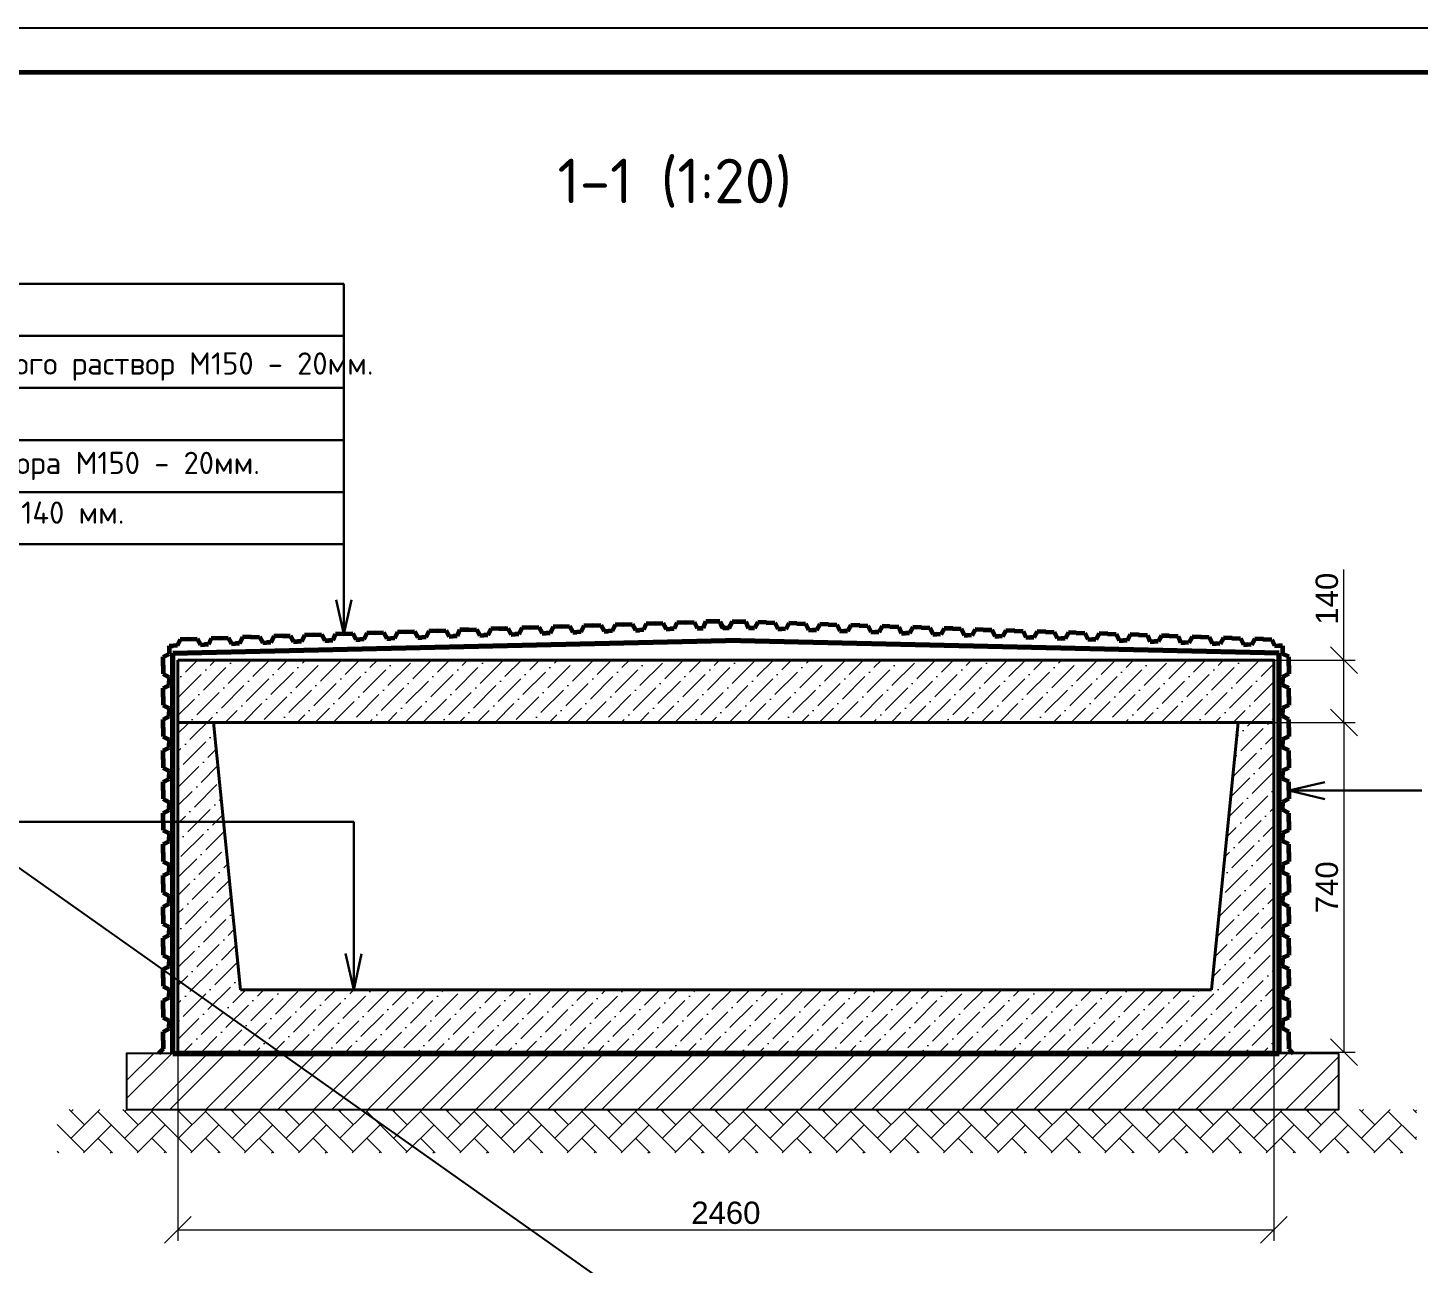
# Model space of a CAD drawing. Header units: millimetres. Extents: x 1601 to 14530, y 1157 to 12625.
# Drawn here: x 11548 to 11704.2, y 3112.2 to 3251 of the extents above; entities that cross this region are included whole.
import ezdxf

# ---------------------------------------------------------------- set-up
doc = ezdxf.new("R2010")
doc.units = ezdxf.units.MM
doc.linetypes.add('ACAD_ISO04W100', pattern=[30, 24, -3, 0, -3])
for name, color, linetype, lineweight in [('9 Размеры на геодезии', 5, 'Continuous', 40), ('Основной', 1, 'Continuous', 60), ('Размер 3.5', 250, 'Continuous', 35), ('Размерный', 4, 'Continuous', 30), ('Размеры на чертеже', 250, 'Continuous', 25), ('Тонкие', 5, 'Continuous', 30), ('шриховка', 251, 'ACAD_ISO04W100', 15)]:
    doc.layers.add(name, color=color, linetype=linetype, lineweight=lineweight)
doc.styles.add('-ISOCPEUR-', font='isocpeur.TTF')
doc.styles.add('GOST', font='GOST Common.ttf')
doc.styles.add('СГЕНЕРИР_СТИЛЬ_1', font='arial.ttf')
doc.dimstyles.new('М 1 к 20', dxfattribs={"dimtxt": 3.5, "dimasz": 3, "dimexe": 1.25, "dimexo": 0, "dimtad": 1, "dimdec": 0, "dimlfac": 20, "dimzin": 0, "dimdsep": 46, "dimtxsty": 'GOST', "dimblk": 'OBLIQUE', "dimcen": 5, "dimadec": 8, "dimazin": 0, "dimtfac": 1, "dimtdec": 0, "dimtmove": 0, "dimatfit": 3, "dimldrblk": 'NONE', "dimfxl": 1.25, "dimtolj": 1, "dimtzin": 0, "dimlwd": 20, "dimlwe": 20, "dimarcsym": 1})

# ---------------------------------------------------------------- blocks, each defined once
blk = doc.blocks.new('_Oblique')
at = {"color": 0, "linetype": 'ByBlock', "lineweight": -2}
blk.add_line((-0.5, -0.5), (0.5, 0.5), dxfattribs=at)
blk = doc.blocks.new('*D301')
at = {"layer": 'Defpoints', "color": 0, "transparency": 16777216}
for p in [(11564.85, 3136.03), (11687.85, 3136.03), (11687.85, 3116.08)]:
    blk.add_point(p, dxfattribs=at)
at = {"layer": 'Размеры на чертеже', "color": 0, "lineweight": 20, "transparency": 16777216}
for p, q in [((11564.85, 3136.03), (11564.85, 3114.83)), ((11687.85, 3136.03), (11687.85, 3114.83)), ((11564.85, 3116.08), (11687.85, 3116.08))]:
    blk.add_line(p, q, dxfattribs=at)
at = {"layer": 'Размеры на чертеже', "color": 0, "lineweight": 20, "transparency": 16777216, "xscale": 3, "yscale": 3, "zscale": 3, "rotation": 180}
blk.add_blockref('_Oblique', (11564.85, 3116.08), dxfattribs=at)
at = {"layer": 'Размеры на чертеже', "color": 0, "lineweight": 20, "transparency": 16777216, "xscale": 3, "yscale": 3, "zscale": 3}
blk.add_blockref('_Oblique', (11687.85, 3116.08), dxfattribs=at)
at = {"layer": 'Размеры на чертеже', "color": 0, "transparency": 16777216, "insert": (11626.35, 3117.98), "char_height": 2.5, "attachment_point": 5, "style": 'СГЕНЕРИР_СТИЛЬ_1'}
blk.add_mtext('\\A1;2460', dxfattribs=at)
blk = doc.blocks.new('_None')
blk = doc.blocks.new('*D302')
at = {"layer": 'Defpoints', "color": 0, "transparency": 16777216}
for p in [(11687.85, 3180.03), (11687.85, 3173.03), (11695.73, 3173.03)]:
    blk.add_point(p, dxfattribs=at)
at = {"layer": 'Размеры на чертеже', "color": 0, "lineweight": 20, "transparency": 16777216}
for p, q in [((11695.73, 3180.03), (11695.73, 3190.19)), ((11687.85, 3180.03), (11696.98, 3180.03)), ((11695.73, 3173.03), (11695.73, 3180.03)), ((11687.85, 3173.03), (11696.98, 3173.03))]:
    blk.add_line(p, q, dxfattribs=at)
at = {"layer": 'Размеры на чертеже', "color": 0, "lineweight": 20, "transparency": 16777216, "xscale": 3, "yscale": 3, "zscale": 3}
for p, rotation in [((11695.73, 3180.03), 90), ((11695.73, 3173.03), 270)]:
    blk.add_blockref('_Oblique', p, dxfattribs=dict(at, rotation=rotation))
at = {"layer": 'Размеры на чертеже', "color": 0, "transparency": 16777216, "insert": (11693.82, 3186.92), "char_height": 2.5, "attachment_point": 5, "rotation": 90, "style": 'СГЕНЕРИР_СТИЛЬ_1'}
blk.add_mtext('\\A1;140', dxfattribs=at)
blk = doc.blocks.new('*D303')
at = {"layer": 'Defpoints', "color": 0, "transparency": 16777216}
for p in [(11687.85, 3173.03), (11687.85, 3136.03), (11695.73, 3136.03)]:
    blk.add_point(p, dxfattribs=at)
at = {"layer": 'Размеры на чертеже', "color": 0, "lineweight": 20, "transparency": 16777216}
for p, q in [((11687.85, 3173.03), (11696.98, 3173.03)), ((11695.73, 3173.03), (11695.73, 3136.03)), ((11687.85, 3136.03), (11696.98, 3136.03))]:
    blk.add_line(p, q, dxfattribs=at)
at = {"layer": 'Размеры на чертеже', "color": 0, "lineweight": 20, "transparency": 16777216, "xscale": 3, "yscale": 3, "zscale": 3}
for p, rotation in [((11695.73, 3173.03), 90), ((11695.73, 3136.03), 270)]:
    blk.add_blockref('_Oblique', p, dxfattribs=dict(at, rotation=rotation))
at = {"layer": 'Размеры на чертеже', "color": 0, "transparency": 16777216, "insert": (11693.82, 3154.53), "char_height": 2.5, "attachment_point": 5, "rotation": 90, "style": 'СГЕНЕРИР_СТИЛЬ_1'}
blk.add_mtext('\\A1;740', dxfattribs=at)

msp = doc.modelspace()

# ---------------------------------------------------------------- hatches: boundary and pattern name
at = {"layer": 'Размерный', "lineweight": 20}
h = msp.add_hatch(dxfattribs=at)
h.set_pattern_fill('ANSI36', color=256, scale=0.45)
h.set_pattern_definition([(45, (11220.6772, 3346.892), (0.757709, 2.7782667), [3.571875, -0.714375, 0, -0.714375])])
h.paths.add_polyline_path([(11687.8532, 3180.0346), (11564.8532, 3180.0346), (11564.8532, 3173.0346), (11687.8532, 3173.0346)])
h.paths.add_polyline_path([(11568.8532, 3173.0346), (11564.8532, 3173.0346), (11564.8532, 3136.0346), (11687.8532, 3136.0346), (11687.8532, 3173.0346), (11683.8532, 3173.0346), (11680.8532, 3143.0346), (11571.8532, 3143.0346)])
at = {"layer": 'шриховка'}
h = msp.add_hatch(dxfattribs=at)
h.set_pattern_fill('ANSI32', color=256, scale=0.45)
h.set_pattern_definition([(45, (-492.471, -183.8564), (-3.0308364, 3.0308364), []), (45, (-490.4504, -183.8564), (-3.0308364, 3.0308364), [])])
h.paths.add_polyline_path([(11695.1618, 3129.589), (11695.1618, 3135.877), (11559.0853, 3135.877), (11559.0853, 3129.589)])
h = msp.add_hatch(dxfattribs=at)
h.set_pattern_fill('AR-HBONE', color=256, scale=0.021)
h.set_pattern_definition([(45, (-492.471, -183.6988), (0, 3.01736606), [6.4008, -2.1336]), (135, (-490.9623, -182.1901), (3e-16, 3.01736606), [6.4008, -2.1336])])
h.paths.add_polyline_path([(11703.8729, 3129.589), (11551.3004, 3129.589), (11551.3004, 3124.7133), (11703.8729, 3124.7133)])

# ---------------------------------------------------------------- linework, layer by layer
msp.add_line((11413.6464, 3250.9949), (12007.6464, 2830.9949))
for points in [[(11413.6464, 3250.9949), (12007.6464, 3250.9949), (12007.6464, 2830.9949), (11413.6464, 2830.9949)], [(11695.1618, 3135.877), (11559.0853, 3135.877), (11559.0853, 3129.589), (11695.1618, 3129.589)]]:
    msp.add_lwpolyline(points, close=True)
at = {"const_width": 0.5}
msp.add_lwpolyline([(11433.6464, 3245.9949), (12002.6464, 3245.9949), (12002.6464, 2835.9949), (11433.6464, 2835.9949)], close=True, dxfattribs=at)
at = {"layer": '9 Размеры на геодезии', "color": 1, "linetype": 'ByBlock'}
for p, q in [((11564.8532, 3136.0346), (11564.8532, 3173.0346)), ((11564.8532, 3173.0346), (11568.8532, 3173.0346)), ((11571.8532, 3143.0346), (11568.8532, 3173.0346)), ((11680.8532, 3143.0346), (11683.8532, 3173.0346)), ((11687.8532, 3173.0346), (11683.8532, 3173.0346)), ((11687.8532, 3136.0346), (11687.8532, 3173.0346)), ((11571.8532, 3143.0346), (11680.8532, 3143.0346)), ((11564.8532, 3136.0346), (11687.8532, 3136.0346))]:
    msp.add_line(p, q, dxfattribs=at)
msp.add_lwpolyline([(11564.8532, 3180.0346), (11687.8532, 3180.0346), (11687.8532, 3173.0346), (11564.8532, 3173.0346)], close=True, dxfattribs=at)
at = {"layer": 'Основной', "color": 1, "lineweight": 60}
for p, q in [((11624.1159, 3184.348), (11623.801, 3183.6241)), ((11625.6621, 3184.348), (11624.1159, 3184.348)), ((11625.6621, 3184.348), (11625.9873, 3183.6534)), ((11627.0444, 3184.348), (11626.7191, 3183.6534)), ((11627.0444, 3184.348), (11628.5906, 3184.348)), ((11628.5906, 3184.348), (11628.9054, 3183.6241)), ((11576.5806, 3182.7404), (11577.4547, 3182.7698)), ((11577.4547, 3182.7698), (11577.8259, 3182.0987)), ((11577.4547, 3182.7698), (11577.8259, 3182.0987)), ((11579.0425, 3182.8232), (11578.7173, 3182.1287)), ((11579.0425, 3182.8232), (11578.7173, 3182.1287)), ((11580.0269, 3182.8564), (11579.0425, 3182.8232)), ((11580.0269, 3182.8564), (11579.0425, 3182.8232)), ((11579.9741, 3182.8546), (11580.9585, 3182.8877)), ((11579.9741, 3182.8546), (11580.9585, 3182.8877)), ((11580.9585, 3182.8877), (11581.3297, 3182.2166)), ((11580.9585, 3182.8877), (11581.3297, 3182.2166)), ((11582.5463, 3182.9411), (11582.221, 3182.2466)), ((11583.5307, 3182.9742), (11582.5463, 3182.9411)), ((11583.4779, 3182.9725), (11584.4623, 3183.0056)), ((11584.4623, 3183.0056), (11584.8335, 3182.3345)), ((11586.0501, 3183.059), (11585.7248, 3182.3644)), ((11587.0345, 3183.0921), (11586.0501, 3183.059)), ((11587.0345, 3183.0921), (11587.9086, 3183.1215)), ((11587.9086, 3183.1215), (11588.2798, 3182.4504)), ((11587.9086, 3183.1215), (11588.2798, 3182.4504)), ((11589.4964, 3183.175), (11589.1711, 3182.4804)), ((11589.4964, 3183.175), (11589.1711, 3182.4804)), ((11590.4808, 3183.2081), (11589.4964, 3183.175)), ((11590.4808, 3183.2081), (11589.4964, 3183.175)), ((11590.428, 3183.2063), (11591.4123, 3183.2394)), ((11590.428, 3183.2063), (11591.4123, 3183.2394)), ((11591.4123, 3183.2394), (11591.7836, 3182.5683)), ((11591.4123, 3183.2394), (11591.7836, 3182.5683)), ((11593.0002, 3183.2928), (11592.6749, 3182.5983)), ((11593.9846, 3183.326), (11593.0002, 3183.2928)), ((11593.9317, 3183.3242), (11594.9161, 3183.3573)), ((11594.9161, 3183.3573), (11595.2873, 3182.6862)), ((11596.5039, 3183.4107), (11596.1787, 3182.7162)), ((11597.4883, 3183.4438), (11596.5039, 3183.4107)), ((11597.4883, 3183.4438), (11598.3624, 3183.4732)), ((11598.3624, 3183.4732), (11598.7336, 3182.8021)), ((11598.3624, 3183.4732), (11598.7336, 3182.8021)), ((11598.7336, 3182.8021), (11599.1793, 3182.8171)), ((11598.7336, 3182.8021), (11599.1793, 3182.8171)), ((11599.625, 3182.8321), (11599.1793, 3182.8171)), ((11599.625, 3182.8321), (11599.1793, 3182.8171)), ((11599.9502, 3183.5267), (11599.625, 3182.8321)), ((11599.9502, 3183.5267), (11599.625, 3182.8321)), ((11600.9346, 3183.5598), (11599.9502, 3183.5267)), ((11600.9346, 3183.5598), (11599.9502, 3183.5267)), ((11600.8818, 3183.558), (11601.8662, 3183.5911)), ((11600.8818, 3183.558), (11601.8662, 3183.5911)), ((11601.8662, 3183.5911), (11602.2374, 3182.92)), ((11601.8662, 3183.5911), (11602.2374, 3182.92)), ((11602.2374, 3182.92), (11602.6831, 3182.935)), ((11603.1288, 3182.95), (11602.6831, 3182.935)), ((11603.454, 3183.6446), (11603.1288, 3182.95)), ((11604.4384, 3183.6777), (11603.454, 3183.6446)), ((11604.3856, 3183.6759), (11605.37, 3183.709)), ((11605.37, 3183.709), (11605.7412, 3183.0379)), ((11605.7412, 3183.0379), (11606.1869, 3183.0529)), ((11606.6325, 3183.0679), (11606.1869, 3183.0529)), ((11606.9578, 3183.7624), (11606.6325, 3183.0679)), ((11607.9422, 3183.7956), (11606.9578, 3183.7624)), ((11607.9422, 3183.7956), (11608.8163, 3183.825)), ((11608.8163, 3183.825), (11609.1875, 3183.1538)), ((11608.8163, 3183.825), (11609.1875, 3183.1538)), ((11609.1875, 3183.1538), (11609.6332, 3183.1688)), ((11609.1875, 3183.1538), (11609.6332, 3183.1688)), ((11610.0788, 3183.1838), (11609.6332, 3183.1688)), ((11610.0788, 3183.1838), (11609.6332, 3183.1688)), ((11610.4041, 3183.8784), (11610.0788, 3183.1838)), ((11610.4041, 3183.8784), (11610.0788, 3183.1838)), ((11611.3885, 3183.9115), (11610.4041, 3183.8784)), ((11611.3885, 3183.9115), (11610.4041, 3183.8784)), ((11611.3357, 3183.9097), (11612.3201, 3183.9428)), ((11611.3357, 3183.9097), (11612.3201, 3183.9428)), ((11612.3201, 3183.9428), (11612.6913, 3183.2717)), ((11612.3201, 3183.9428), (11612.6913, 3183.2717)), ((11612.6913, 3183.2717), (11613.1369, 3183.2867)), ((11613.5826, 3183.3017), (11613.1369, 3183.2867)), ((11613.9079, 3183.9963), (11613.5826, 3183.3017)), ((11614.8923, 3184.0294), (11613.9079, 3183.9963)), ((11614.8394, 3184.0276), (11615.8238, 3184.0607)), ((11615.8238, 3184.0607), (11616.195, 3183.3896)), ((11616.195, 3183.3896), (11616.6407, 3183.4046)), ((11617.0864, 3183.4196), (11616.6407, 3183.4046)), ((11617.4117, 3184.1141), (11617.0864, 3183.4196)), ((11618.3961, 3184.1473), (11617.4117, 3184.1141)), ((11618.3961, 3184.1473), (11619.2701, 3184.1767)), ((11619.2701, 3184.1767), (11619.6414, 3183.5055)), ((11619.2701, 3184.1767), (11619.6414, 3183.5055)), ((11619.6414, 3183.5055), (11620.087, 3183.5205)), ((11619.6414, 3183.5055), (11620.087, 3183.5205)), ((11620.5327, 3183.5355), (11620.087, 3183.5205)), ((11620.5327, 3183.5355), (11620.087, 3183.5205)), ((11620.858, 3184.2301), (11620.5327, 3183.5355)), ((11620.858, 3184.2301), (11620.5327, 3183.5355)), ((11621.8424, 3184.2632), (11620.858, 3184.2301)), ((11621.8424, 3184.2632), (11620.858, 3184.2301)), ((11621.7895, 3184.2614), (11622.7739, 3184.2946)), ((11621.7895, 3184.2614), (11622.7739, 3184.2946)), ((11622.7739, 3184.2946), (11623.1451, 3183.6234)), ((11622.7739, 3184.2946), (11623.1451, 3183.6234)), ((11623.1451, 3183.6234), (11623.801, 3183.6241)), ((11625.7024, 3184.2946), (11626.0736, 3183.6234)), ((11625.7024, 3184.2946), (11626.0736, 3183.6234)), ((11626.6328, 3183.6234), (11625.9873, 3183.6534)), ((11626.0736, 3183.6234), (11626.7191, 3183.6534)), ((11627.004, 3184.2946), (11626.6328, 3183.6234)), ((11627.004, 3184.2946), (11626.6328, 3183.6234)), ((11629.5613, 3183.6234), (11628.9054, 3183.6241)), ((11629.9325, 3184.2946), (11629.5613, 3183.6234)), ((11629.9325, 3184.2946), (11629.5613, 3183.6234)), ((11630.9169, 3184.2614), (11629.9325, 3184.2946)), ((11630.9169, 3184.2614), (11629.9325, 3184.2946)), ((11630.8641, 3184.2632), (11631.8485, 3184.2301)), ((11630.8641, 3184.2632), (11631.8485, 3184.2301)), ((11631.8485, 3184.2301), (11632.1737, 3183.5355)), ((11631.8485, 3184.2301), (11632.1737, 3183.5355)), ((11632.1737, 3183.5355), (11632.6194, 3183.5205)), ((11632.1737, 3183.5355), (11632.6194, 3183.5205)), ((11633.0651, 3183.5055), (11632.6194, 3183.5205)), ((11633.0651, 3183.5055), (11632.6194, 3183.5205)), ((11633.4363, 3184.1767), (11633.0651, 3183.5055)), ((11633.4363, 3184.1767), (11633.0651, 3183.5055)), ((11634.3104, 3184.1473), (11633.4363, 3184.1767)), ((11634.3104, 3184.1473), (11635.2948, 3184.1141)), ((11635.2948, 3184.1141), (11635.62, 3183.4196)), ((11635.62, 3183.4196), (11636.0657, 3183.4046)), ((11636.5114, 3183.3896), (11636.0657, 3183.4046)), ((11636.8826, 3184.0607), (11636.5114, 3183.3896)), ((11637.867, 3184.0276), (11636.8826, 3184.0607)), ((11637.8142, 3184.0294), (11638.7986, 3183.9963)), ((11638.7986, 3183.9963), (11639.1238, 3183.3017)), ((11639.1238, 3183.3017), (11639.5695, 3183.2867)), ((11640.0152, 3183.2717), (11639.5695, 3183.2867)), ((11640.3864, 3183.9428), (11640.0152, 3183.2717)), ((11640.3864, 3183.9428), (11640.0152, 3183.2717)), ((11641.3708, 3183.9097), (11640.3864, 3183.9428)), ((11641.3708, 3183.9097), (11640.3864, 3183.9428)), ((11641.3179, 3183.9115), (11642.3023, 3183.8784)), ((11641.3179, 3183.9115), (11642.3023, 3183.8784)), ((11642.3023, 3183.8784), (11642.6276, 3183.1838)), ((11642.3023, 3183.8784), (11642.6276, 3183.1838)), ((11642.6276, 3183.1838), (11643.0733, 3183.1688)), ((11642.6276, 3183.1838), (11643.0733, 3183.1688)), ((11643.5189, 3183.1538), (11643.0733, 3183.1688)), ((11643.5189, 3183.1538), (11643.0733, 3183.1688)), ((11643.8901, 3183.825), (11643.5189, 3183.1538)), ((11643.8901, 3183.825), (11643.5189, 3183.1538)), ((11644.7642, 3183.7956), (11643.8901, 3183.825)), ((11644.7642, 3183.7956), (11645.7486, 3183.7624)), ((11645.7486, 3183.7624), (11646.0739, 3183.0679)), ((11646.0739, 3183.0679), (11646.5196, 3183.0529)), ((11646.9652, 3183.0379), (11646.5196, 3183.0529)), ((11647.3365, 3183.709), (11646.9652, 3183.0379)), ((11648.3208, 3183.6759), (11647.3365, 3183.709)), ((11648.268, 3183.6777), (11649.2524, 3183.6446)), ((11649.2524, 3183.6446), (11649.5777, 3182.95)), ((11649.5777, 3182.95), (11650.0233, 3182.935)), ((11650.469, 3182.92), (11650.0233, 3182.935)), ((11650.8402, 3183.5911), (11650.469, 3182.92)), ((11650.8402, 3183.5911), (11650.469, 3182.92)), ((11651.8246, 3183.558), (11650.8402, 3183.5911)), ((11651.8246, 3183.558), (11650.8402, 3183.5911)), ((11651.7718, 3183.5598), (11652.7562, 3183.5267)), ((11651.7718, 3183.5598), (11652.7562, 3183.5267)), ((11652.7562, 3183.5267), (11653.0814, 3182.8321)), ((11652.7562, 3183.5267), (11653.0814, 3182.8321)), ((11653.0814, 3182.8321), (11653.5271, 3182.8171)), ((11653.0814, 3182.8321), (11653.5271, 3182.8171)), ((11653.9728, 3182.8021), (11653.5271, 3182.8171)), ((11653.9728, 3182.8021), (11653.5271, 3182.8171)), ((11654.344, 3183.4732), (11653.9728, 3182.8021)), ((11654.344, 3183.4732), (11653.9728, 3182.8021)), ((11655.2181, 3183.4438), (11654.344, 3183.4732)), ((11655.2181, 3183.4438), (11656.2025, 3183.4107)), ((11656.2025, 3183.4107), (11656.5278, 3182.7162)), ((11657.7903, 3183.3573), (11657.4191, 3182.6862)), ((11658.7747, 3183.3242), (11657.7903, 3183.3573)), ((11658.7219, 3183.326), (11659.7063, 3183.2928)), ((11659.7063, 3183.2928), (11660.0315, 3182.5983)), ((11661.2941, 3183.2394), (11660.9229, 3182.5683)), ((11661.2941, 3183.2394), (11660.9229, 3182.5683)), ((11662.2785, 3183.2063), (11661.2941, 3183.2394)), ((11662.2785, 3183.2063), (11661.2941, 3183.2394)), ((11662.2257, 3183.2081), (11663.21, 3183.175)), ((11662.2257, 3183.2081), (11663.21, 3183.175)), ((11663.21, 3183.175), (11663.5353, 3182.4804)), ((11663.21, 3183.175), (11663.5353, 3182.4804)), ((11664.7979, 3183.1215), (11664.4267, 3182.4504)), ((11664.7979, 3183.1215), (11664.4267, 3182.4504)), ((11665.672, 3183.0921), (11664.7979, 3183.1215)), ((11665.672, 3183.0921), (11666.6564, 3183.059)), ((11666.6564, 3183.059), (11666.9816, 3182.3644)), ((11668.2442, 3183.0056), (11667.873, 3182.3345)), ((11669.2286, 3182.9725), (11668.2442, 3183.0056)), ((11669.1757, 3182.9742), (11670.1601, 3182.9411)), ((11670.1601, 3182.9411), (11670.4854, 3182.2466)), ((11671.7479, 3182.8877), (11671.3767, 3182.2166)), ((11671.7479, 3182.8877), (11671.3767, 3182.2166)), ((11672.7323, 3182.8546), (11671.7479, 3182.8877)), ((11672.7323, 3182.8546), (11671.7479, 3182.8877)), ((11672.6795, 3182.8564), (11673.6639, 3182.8232)), ((11672.6795, 3182.8564), (11673.6639, 3182.8232)), ((11673.6639, 3182.8232), (11673.9892, 3182.1287)), ((11673.6639, 3182.8232), (11673.9892, 3182.1287)), ((11675.2517, 3182.7698), (11674.8805, 3182.0987)), ((11675.2517, 3182.7698), (11674.8805, 3182.0987)), ((11676.1258, 3182.7404), (11675.2517, 3182.7698)), ((11563.8683, 3181.6291), (11564.314, 3181.6441)), ((11563.8683, 3181.6291), (11563.8683, 3180.7372)), ((11563.8683, 3181.6291), (11563.8683, 3180.7372)), ((11564.7596, 3181.6591), (11564.314, 3181.6441)), ((11565.0849, 3182.3536), (11564.7596, 3181.6591)), ((11566.0693, 3182.3868), (11565.0849, 3182.3536)), ((11566.0165, 3182.385), (11567.0009, 3182.4181)), ((11567.0009, 3182.4181), (11567.3721, 3181.747)), ((11567.3721, 3181.747), (11567.8177, 3181.762)), ((11568.2634, 3181.777), (11567.8177, 3181.762)), ((11568.5887, 3182.4715), (11568.2634, 3181.777)), ((11569.5731, 3182.5046), (11568.5887, 3182.4715)), ((11569.5202, 3182.5029), (11570.5046, 3182.536)), ((11570.5046, 3182.536), (11570.8758, 3181.8649)), ((11570.8758, 3181.8649), (11571.3215, 3181.8799)), ((11571.7672, 3181.8948), (11571.3215, 3181.8799)), ((11572.0924, 3182.5894), (11571.7672, 3181.8948)), ((11573.0768, 3182.6225), (11572.0924, 3182.5894)), ((11573.024, 3182.6208), (11574.0084, 3182.6539)), ((11574.0084, 3182.6539), (11574.3796, 3181.9827)), ((11574.3796, 3181.9827), (11574.8253, 3181.9977)), ((11575.271, 3182.0127), (11574.8253, 3181.9977)), ((11575.5962, 3182.7073), (11575.271, 3182.0127)), ((11576.5806, 3182.7404), (11575.5962, 3182.7073)), ((11577.8259, 3182.0987), (11578.2716, 3182.1137)), ((11577.8259, 3182.0987), (11578.2716, 3182.1137)), ((11578.7173, 3182.1287), (11578.2716, 3182.1137)), ((11578.7173, 3182.1287), (11578.2716, 3182.1137)), ((11581.3297, 3182.2166), (11581.7754, 3182.2316)), ((11582.221, 3182.2466), (11581.7754, 3182.2316)), ((11584.8335, 3182.3345), (11585.2791, 3182.3495)), ((11585.7248, 3182.3644), (11585.2791, 3182.3495)), ((11588.2798, 3182.4504), (11588.7255, 3182.4654)), ((11588.2798, 3182.4504), (11588.7255, 3182.4654)), ((11589.1711, 3182.4804), (11588.7255, 3182.4654)), ((11589.1711, 3182.4804), (11588.7255, 3182.4654)), ((11591.7836, 3182.5683), (11592.2292, 3182.5833)), ((11592.6749, 3182.5983), (11592.2292, 3182.5833)), ((11595.2873, 3182.6862), (11595.733, 3182.7012)), ((11596.1787, 3182.7162), (11595.733, 3182.7012)), ((11656.5278, 3182.7162), (11656.9734, 3182.7012)), ((11657.4191, 3182.6862), (11656.9734, 3182.7012)), ((11660.0315, 3182.5983), (11660.4772, 3182.5833)), ((11660.9229, 3182.5683), (11660.4772, 3182.5833)), ((11663.5353, 3182.4804), (11663.981, 3182.4654)), ((11663.5353, 3182.4804), (11663.981, 3182.4654)), ((11664.4267, 3182.4504), (11663.981, 3182.4654)), ((11664.4267, 3182.4504), (11663.981, 3182.4654)), ((11666.9816, 3182.3644), (11667.4273, 3182.3495)), ((11667.873, 3182.3345), (11667.4273, 3182.3495)), ((11670.4854, 3182.2466), (11670.9311, 3182.2316)), ((11671.3767, 3182.2166), (11670.9311, 3182.2316)), ((11673.9892, 3182.1287), (11674.4348, 3182.1137)), ((11673.9892, 3182.1287), (11674.4348, 3182.1137)), ((11674.8805, 3182.0987), (11674.4348, 3182.1137)), ((11674.8805, 3182.0987), (11674.4348, 3182.1137)), ((11676.1258, 3182.7404), (11677.1102, 3182.7073)), ((11677.1102, 3182.7073), (11677.4355, 3182.0127)), ((11677.4355, 3182.0127), (11677.8811, 3181.9977)), ((11678.3268, 3181.9827), (11677.8811, 3181.9977)), ((11678.698, 3182.6539), (11678.3268, 3181.9827)), ((11679.6824, 3182.6208), (11678.698, 3182.6539)), ((11679.6296, 3182.6225), (11680.614, 3182.5894)), ((11680.614, 3182.5894), (11680.9392, 3181.8948)), ((11680.9392, 3181.8948), (11681.3849, 3181.8799)), ((11681.8306, 3181.8649), (11681.3849, 3181.8799)), ((11682.2018, 3182.536), (11681.8306, 3181.8649)), ((11683.1862, 3182.5029), (11682.2018, 3182.536)), ((11683.1334, 3182.5046), (11684.1178, 3182.4715)), ((11684.1178, 3182.4715), (11684.443, 3181.777)), ((11684.443, 3181.777), (11684.8887, 3181.762)), ((11685.3344, 3181.747), (11684.8887, 3181.762)), ((11685.7056, 3182.4181), (11685.3344, 3181.747)), ((11686.69, 3182.385), (11685.7056, 3182.4181)), ((11686.6371, 3182.3868), (11687.6215, 3182.3536)), ((11687.6215, 3182.3536), (11687.9468, 3181.6591)), ((11687.9468, 3181.6591), (11688.3925, 3181.6441)), ((11688.8381, 3181.6291), (11688.3925, 3181.6441)), ((11688.8381, 3181.6291), (11688.8381, 3180.7372)), ((11688.8381, 3181.6291), (11688.8381, 3180.7372)), ((11563.1851, 3180.3888), (11563.8683, 3180.7372)), ((11563.1851, 3180.3888), (11563.8683, 3180.7372)), ((11563.1851, 3179.4039), (11563.1851, 3180.3888)), ((11689.5214, 3180.3888), (11688.8381, 3180.7372)), ((11689.5214, 3180.3888), (11688.8381, 3180.7372)), ((11689.5214, 3179.4039), (11689.5214, 3180.3888)), ((11563.1851, 3179.4567), (11563.1851, 3178.4718)), ((11563.1851, 3178.4718), (11563.8683, 3178.1233)), ((11563.8683, 3178.1233), (11563.8683, 3177.6774)), ((11689.5214, 3178.4718), (11688.8381, 3178.1233)), ((11688.8381, 3178.1233), (11688.8381, 3177.6774)), ((11689.5214, 3179.4567), (11689.5214, 3178.4718)), ((11563.1851, 3176.8831), (11563.8683, 3177.2315)), ((11563.1851, 3175.8981), (11563.1851, 3176.8831)), ((11563.8683, 3177.2315), (11563.8683, 3177.6774)), ((11688.8381, 3177.2315), (11688.8381, 3177.6774)), ((11689.5214, 3176.8831), (11688.8381, 3177.2315)), ((11689.5214, 3175.8981), (11689.5214, 3176.8831)), ((11563.1851, 3175.951), (11563.1851, 3174.966)), ((11563.1851, 3174.966), (11563.8683, 3174.6176)), ((11689.5214, 3174.966), (11688.8381, 3174.6176)), ((11689.5214, 3175.951), (11689.5214, 3174.966)), ((11563.1851, 3173.3773), (11563.8683, 3173.7257)), ((11563.1851, 3173.3773), (11563.8683, 3173.7257)), ((11563.8683, 3174.6176), (11563.8683, 3174.1717)), ((11563.8683, 3173.7257), (11563.8683, 3174.1717)), ((11688.8381, 3174.6176), (11688.8381, 3174.1717)), ((11688.8381, 3173.7257), (11688.8381, 3174.1717)), ((11689.5214, 3173.3773), (11688.8381, 3173.7257)), ((11689.5214, 3173.3773), (11688.8381, 3173.7257)), ((11563.1851, 3172.3923), (11563.1851, 3173.3773)), ((11563.1851, 3172.3923), (11563.1851, 3173.3773)), ((11563.1851, 3172.4452), (11563.1851, 3171.4602)), ((11563.1851, 3172.4452), (11563.1851, 3171.4602)), ((11689.5214, 3172.3923), (11689.5214, 3173.3773)), ((11689.5214, 3172.3923), (11689.5214, 3173.3773)), ((11689.5214, 3172.4452), (11689.5214, 3171.4602)), ((11689.5214, 3172.4452), (11689.5214, 3171.4602)), ((11563.1851, 3171.4602), (11563.8683, 3171.1118)), ((11563.1851, 3171.4602), (11563.8683, 3171.1118)), ((11563.8683, 3171.1118), (11563.8683, 3170.6659)), ((11563.8683, 3171.1118), (11563.8683, 3170.6659)), ((11563.8683, 3170.22), (11563.8683, 3170.6659)), ((11563.8683, 3170.22), (11563.8683, 3170.6659)), ((11689.5214, 3171.4602), (11688.8381, 3171.1118)), ((11689.5214, 3171.4602), (11688.8381, 3171.1118)), ((11688.8381, 3171.1118), (11688.8381, 3170.6659)), ((11688.8381, 3171.1118), (11688.8381, 3170.6659)), ((11688.8381, 3170.22), (11688.8381, 3170.6659)), ((11688.8381, 3170.22), (11688.8381, 3170.6659)), ((11563.1851, 3169.8715), (11563.8683, 3170.22)), ((11563.1851, 3169.8715), (11563.8683, 3170.22)), ((11563.1851, 3168.8866), (11563.1851, 3169.8715)), ((11563.1851, 3168.9394), (11563.1851, 3167.9545)), ((11689.5214, 3169.8715), (11688.8381, 3170.22)), ((11689.5214, 3169.8715), (11688.8381, 3170.22)), ((11689.5214, 3168.8866), (11689.5214, 3169.8715)), ((11689.5214, 3168.9394), (11689.5214, 3167.9545)), ((11563.1851, 3167.9545), (11563.8683, 3167.6061)), ((11563.8683, 3167.6061), (11563.8683, 3167.1601)), ((11563.8683, 3166.7142), (11563.8683, 3167.1601)), ((11689.5214, 3167.9545), (11688.8381, 3167.6061)), ((11688.8381, 3167.6061), (11688.8381, 3167.1601)), ((11688.8381, 3166.7142), (11688.8381, 3167.1601)), ((11563.1851, 3166.3658), (11563.8683, 3166.7142)), ((11563.1851, 3166.3658), (11563.8683, 3166.7142)), ((11563.1851, 3165.3808), (11563.1851, 3166.3658)), ((11563.1851, 3165.3808), (11563.1851, 3166.3658)), ((11689.5214, 3166.3658), (11688.8381, 3166.7142)), ((11689.5214, 3166.3658), (11688.8381, 3166.7142)), ((11689.5214, 3165.3808), (11689.5214, 3166.3658)), ((11689.5214, 3165.3808), (11689.5214, 3166.3658)), ((11563.1851, 3165.4337), (11563.1851, 3164.4487)), ((11563.1851, 3165.4337), (11563.1851, 3164.4487)), ((11563.1851, 3164.4487), (11563.8683, 3164.1003)), ((11563.1851, 3164.4487), (11563.8683, 3164.1003)), ((11563.8683, 3164.1003), (11563.8683, 3163.6544)), ((11563.8683, 3164.1003), (11563.8683, 3163.6544)), ((11689.5214, 3164.4487), (11688.8381, 3164.1003)), ((11689.5214, 3164.4487), (11688.8381, 3164.1003)), ((11688.8381, 3164.1003), (11688.8381, 3163.6544)), ((11688.8381, 3164.1003), (11688.8381, 3163.6544)), ((11689.5214, 3165.4337), (11689.5214, 3164.4487)), ((11689.5214, 3165.4337), (11689.5214, 3164.4487)), ((11563.1851, 3162.86), (11563.8683, 3163.2084)), ((11563.1851, 3162.86), (11563.8683, 3163.2084)), ((11563.1851, 3161.8751), (11563.1851, 3162.86)), ((11563.8683, 3163.2084), (11563.8683, 3163.6544)), ((11563.8683, 3163.2084), (11563.8683, 3163.6544)), ((11688.8381, 3163.2084), (11688.8381, 3163.6544)), ((11688.8381, 3163.2084), (11688.8381, 3163.6544)), ((11689.5214, 3162.86), (11688.8381, 3163.2084)), ((11689.5214, 3162.86), (11688.8381, 3163.2084)), ((11689.5214, 3161.8751), (11689.5214, 3162.86)), ((11563.1851, 3161.9279), (11563.1851, 3160.943)), ((11563.1851, 3160.943), (11563.8683, 3160.5945)), ((11689.5214, 3160.943), (11688.8381, 3160.5945)), ((11689.5214, 3161.9279), (11689.5214, 3160.943)), ((11563.1851, 3159.3543), (11563.8683, 3159.7027)), ((11563.1851, 3159.3543), (11563.8683, 3159.7027)), ((11563.1851, 3158.3693), (11563.1851, 3159.3543)), ((11563.1851, 3158.3693), (11563.1851, 3159.3543)), ((11563.8683, 3160.5945), (11563.8683, 3160.1486)), ((11563.8683, 3159.7027), (11563.8683, 3160.1486)), ((11688.8381, 3160.5945), (11688.8381, 3160.1486)), ((11688.8381, 3159.7027), (11688.8381, 3160.1486)), ((11689.5214, 3159.3543), (11688.8381, 3159.7027)), ((11689.5214, 3159.3543), (11688.8381, 3159.7027)), ((11689.5214, 3158.3693), (11689.5214, 3159.3543)), ((11689.5214, 3158.3693), (11689.5214, 3159.3543)), ((11563.1851, 3158.4222), (11563.1851, 3157.4372)), ((11563.1851, 3158.4222), (11563.1851, 3157.4372)), ((11689.5214, 3158.4222), (11689.5214, 3157.4372)), ((11689.5214, 3158.4222), (11689.5214, 3157.4372)), ((11563.1851, 3157.4372), (11563.8683, 3157.0888)), ((11563.1851, 3157.4372), (11563.8683, 3157.0888)), ((11563.8683, 3157.0888), (11563.8683, 3156.6429)), ((11563.8683, 3157.0888), (11563.8683, 3156.6429)), ((11563.8683, 3156.1969), (11563.8683, 3156.6429)), ((11563.8683, 3156.1969), (11563.8683, 3156.6429)), ((11689.5214, 3157.4372), (11688.8381, 3157.0888)), ((11689.5214, 3157.4372), (11688.8381, 3157.0888)), ((11688.8381, 3157.0888), (11688.8381, 3156.6429)), ((11688.8381, 3157.0888), (11688.8381, 3156.6429)), ((11688.8381, 3156.1969), (11688.8381, 3156.6429)), ((11688.8381, 3156.1969), (11688.8381, 3156.6429)), ((11563.1851, 3155.8485), (11563.8683, 3156.1969)), ((11563.1851, 3155.8485), (11563.8683, 3156.1969)), ((11563.1851, 3154.8635), (11563.1851, 3155.8485)), ((11563.1851, 3154.9164), (11563.1851, 3153.9315)), ((11689.5214, 3155.8485), (11688.8381, 3156.1969)), ((11689.5214, 3155.8485), (11688.8381, 3156.1969)), ((11689.5214, 3154.8635), (11689.5214, 3155.8485)), ((11689.5214, 3154.9164), (11689.5214, 3153.9315)), ((11563.1851, 3153.9315), (11563.8683, 3153.583)), ((11563.8683, 3153.583), (11563.8683, 3153.1371)), ((11563.8683, 3152.6912), (11563.8683, 3153.1371)), ((11689.5214, 3153.9315), (11688.8381, 3153.583)), ((11688.8381, 3153.583), (11688.8381, 3153.1371)), ((11688.8381, 3152.6912), (11688.8381, 3153.1371)), ((11563.1851, 3152.3427), (11563.8683, 3152.6912)), ((11563.1851, 3152.3427), (11563.8683, 3152.6912)), ((11563.1851, 3151.3578), (11563.1851, 3152.3427)), ((11563.1851, 3151.3578), (11563.1851, 3152.3427)), ((11689.5214, 3152.3427), (11688.8381, 3152.6912)), ((11689.5214, 3152.3427), (11688.8381, 3152.6912)), ((11689.5214, 3151.3578), (11689.5214, 3152.3427)), ((11689.5214, 3151.3578), (11689.5214, 3152.3427)), ((11563.1851, 3151.4106), (11563.1851, 3150.4257)), ((11563.1851, 3151.4106), (11563.1851, 3150.4257)), ((11563.1851, 3150.4257), (11563.8683, 3150.0773)), ((11563.1851, 3150.4257), (11563.8683, 3150.0773)), ((11563.8683, 3150.0773), (11563.8683, 3149.6313)), ((11563.8683, 3150.0773), (11563.8683, 3149.6313)), ((11689.5214, 3150.4257), (11688.8381, 3150.0773)), ((11689.5214, 3150.4257), (11688.8381, 3150.0773)), ((11688.8381, 3150.0773), (11688.8381, 3149.6313)), ((11688.8381, 3150.0773), (11688.8381, 3149.6313)), ((11689.5214, 3151.4106), (11689.5214, 3150.4257)), ((11689.5214, 3151.4106), (11689.5214, 3150.4257)), ((11563.1851, 3148.837), (11563.8683, 3149.1854)), ((11563.1851, 3148.837), (11563.8683, 3149.1854)), ((11563.1851, 3147.852), (11563.1851, 3148.837)), ((11563.8683, 3149.1854), (11563.8683, 3149.6313)), ((11563.8683, 3149.1854), (11563.8683, 3149.6313)), ((11688.8381, 3149.1854), (11688.8381, 3149.6313)), ((11688.8381, 3149.1854), (11688.8381, 3149.6313)), ((11689.5214, 3148.837), (11688.8381, 3149.1854)), ((11689.5214, 3148.837), (11688.8381, 3149.1854)), ((11689.5214, 3147.852), (11689.5214, 3148.837)), ((11563.1851, 3147.9049), (11563.1851, 3146.9199)), ((11563.1851, 3146.9199), (11563.8683, 3146.5715)), ((11689.5214, 3146.9199), (11688.8381, 3146.5715)), ((11689.5214, 3147.9049), (11689.5214, 3146.9199)), ((11563.1851, 3145.3312), (11563.8683, 3145.6797)), ((11563.1851, 3145.3312), (11563.8683, 3145.6797)), ((11563.1851, 3144.3463), (11563.1851, 3145.3312)), ((11563.1851, 3144.3463), (11563.1851, 3145.3312)), ((11563.8683, 3146.5715), (11563.8683, 3146.1256)), ((11563.8683, 3145.6797), (11563.8683, 3146.1256)), ((11688.8381, 3146.5715), (11688.8381, 3146.1256)), ((11688.8381, 3145.6797), (11688.8381, 3146.1256)), ((11689.5214, 3145.3312), (11688.8381, 3145.6797)), ((11689.5214, 3145.3312), (11688.8381, 3145.6797)), ((11689.5214, 3144.3463), (11689.5214, 3145.3312)), ((11689.5214, 3144.3463), (11689.5214, 3145.3312)), ((11563.1851, 3144.3991), (11563.1851, 3143.4142)), ((11563.1851, 3144.3991), (11563.1851, 3143.4142)), ((11689.5214, 3144.3991), (11689.5214, 3143.4142)), ((11689.5214, 3144.3991), (11689.5214, 3143.4142)), ((11563.1851, 3143.4142), (11563.8683, 3143.0657)), ((11563.1851, 3143.4142), (11563.8683, 3143.0657)), ((11563.1851, 3141.8255), (11563.8683, 3142.1739)), ((11563.1851, 3141.8255), (11563.8683, 3142.1739)), ((11563.8683, 3143.0657), (11563.8683, 3142.6198)), ((11563.8683, 3143.0657), (11563.8683, 3142.6198)), ((11563.8683, 3142.1739), (11563.8683, 3142.6198)), ((11563.8683, 3142.1739), (11563.8683, 3142.6198)), ((11689.5214, 3143.4142), (11688.8381, 3143.0657)), ((11689.5214, 3143.4142), (11688.8381, 3143.0657)), ((11688.8381, 3143.0657), (11688.8381, 3142.6198)), ((11688.8381, 3143.0657), (11688.8381, 3142.6198)), ((11688.8381, 3142.1739), (11688.8381, 3142.6198)), ((11688.8381, 3142.1739), (11688.8381, 3142.6198)), ((11689.5214, 3141.8255), (11688.8381, 3142.1739)), ((11689.5214, 3141.8255), (11688.8381, 3142.1739)), ((11563.1851, 3140.8405), (11563.1851, 3141.8255)), ((11563.1851, 3140.8934), (11563.1851, 3139.9084)), ((11689.5214, 3140.8405), (11689.5214, 3141.8255)), ((11689.5214, 3140.8934), (11689.5214, 3139.9084)), ((11563.1851, 3139.9084), (11563.8683, 3139.56)), ((11563.8683, 3139.56), (11563.8683, 3139.1141)), ((11563.8683, 3138.6681), (11563.8683, 3139.1141)), ((11689.5214, 3139.9084), (11688.8381, 3139.56)), ((11688.8381, 3139.56), (11688.8381, 3139.1141)), ((11688.8381, 3138.6681), (11688.8381, 3139.1141)), ((11563.1851, 3138.3197), (11563.8683, 3138.6681)), ((11563.1851, 3138.3197), (11563.8683, 3138.6681)), ((11563.1851, 3137.3348), (11563.1851, 3138.3197)), ((11563.1851, 3137.3348), (11563.1851, 3138.3197)), ((11689.5214, 3138.3197), (11688.8381, 3138.6681)), ((11689.5214, 3138.3197), (11688.8381, 3138.6681)), ((11689.5214, 3137.3348), (11689.5214, 3138.3197)), ((11689.5214, 3137.3348), (11689.5214, 3138.3197)), ((11563.1851, 3136.4027), (11562.6683, 3135.877)), ((11563.1851, 3137.3876), (11563.1851, 3136.4027)), ((11563.1851, 3137.3876), (11563.1851, 3136.4027)), ((11689.5214, 3137.3876), (11689.5214, 3136.4027)), ((11689.5214, 3137.3876), (11689.5214, 3136.4027)), ((11689.5214, 3136.4027), (11690.0382, 3135.877))]:
    msp.add_line(p, q, dxfattribs=at)
at = {"layer": 'Основной', "color": 5, "lineweight": 70}
for p, q in [((11564.2602, 3180.7964), (11626.3532, 3182.2243)), ((11564.2602, 3180.7964), (11626.3532, 3182.2243)), ((11688.4463, 3180.7964), (11626.3532, 3182.2243)), ((11564.2602, 3135.877), (11564.2602, 3180.7964)), ((11688.4463, 3135.877), (11688.4463, 3180.7964)), ((11564.2602, 3135.877), (11688.4463, 3135.877))]:
    msp.add_line(p, q, dxfattribs=at)
at = {"layer": 'Тонкие', "lineweight": 30, "ltscale": 0.5}
for p, q in [((11583.4724, 3222.2613), (11478.1407, 3222.2613)), ((11583.4724, 3222.2613), (11583.4779, 3182.9725)), ((11583.4732, 3216.4165), (11478.1415, 3216.4165)), ((11583.474, 3210.5717), (11478.1424, 3210.5717)), ((11583.4748, 3204.7269), (11478.1432, 3204.7269)), ((11583.4757, 3198.8821), (11478.144, 3198.8821)), ((11583.4765, 3193.0373), (11478.1448, 3193.0373)), ((11583.4779, 3182.9341), (11582.6098, 3186.7914)), ((11583.4692, 3182.9341), (11584.3373, 3186.7914)), ((11689.5214, 3165.3808), (11693.5677, 3166.3416)), ((11689.5214, 3165.3808), (11693.5677, 3164.42)), ((11689.5214, 3165.3808), (11704.4666, 3165.3808)), ((11544.6961, 3161.8845), (11584.6052, 3161.8845)), ((11584.6052, 3161.8845), (11584.6052, 3143.0346)), ((11584.6052, 3143.0346), (11583.6444, 3147.0809)), ((11584.6052, 3143.0346), (11585.4387, 3147.0489))]:
    msp.add_line(p, q, dxfattribs=at)

# ---------------------------------------------------------------- texts
at = {"insert": (11478.2739, 3225.7263), "char_height": 2.5, "width": 106.966733, "attachment_point": 1, "line_spacing_factor": 1.338662, "style": '-ISOCPEUR-'}
msp.add_mtext('\\pi-7.5,l10,t10;-^IОбратная засыпка\\P-^IМембрана "Planter" - 1 слой\\P-^Iзащитный слой из цементно-песчаного раствор М150 - 20мм.\\P-^IТехноэласт-ЭПП - 2 слоя\\P-^Iстяжка из цементно-песчаного раствора М150 - 20мм.\\P-^Iплита перекрытия тепловой сети - 140 мм.', dxfattribs=at)
at = {"layer": 'Размер 3.5', "color": 18, "true_color": 0x000000, "style": '-ISOCPEUR-'}
msp.add_text('1-1 (1:20)', height=5, dxfattribs=at).set_placement((11607.4524, 3231.3073))

# ---------------------------------------------------------------- dimensions: what is measured, and where the dimension line sits
at = {"layer": 'Размеры на чертеже'}
dim = msp.add_linear_dim(base=(11695.7259, 3173.0346), p1=(11687.8532, 3180.0346), p2=(11687.8532, 3173.0346), angle=90, dimstyle='М 1 к 20', override={"dimtxt": 2.5, "dimtxsty": 'СГЕНЕРИР_СТИЛЬ_1'}, dxfattribs=at)
dim.commit()
dim.dimension.update_dxf_attribs({"geometry": '*D302', "text_midpoint": (11695.7259, 3186.9221), "dimtype": 160})
dim = msp.add_linear_dim(base=(11695.7259, 3136.0346), p1=(11687.8532, 3173.0346), p2=(11687.8532, 3136.0346), angle=90, dimstyle='М 1 к 20', override={"dimtxt": 2.5, "dimtxsty": 'СГЕНЕРИР_СТИЛЬ_1'}, dxfattribs=at)
dim.commit()
dim.dimension.update_dxf_attribs({"geometry": '*D303', "text_midpoint": (11693.8244, 3154.5346)})
dim = msp.add_linear_dim(base=(11687.8532, 3116.0766), p1=(11564.8532, 3136.0346), p2=(11687.8532, 3136.0346), dimstyle='М 1 к 20', override={"dimtxt": 2.5, "dimtxsty": 'СГЕНЕРИР_СТИЛЬ_1'}, dxfattribs=at)
dim.commit()
dim.dimension.update_dxf_attribs({"geometry": '*D301', "text_midpoint": (11626.3532, 3117.978)})

doc.saveas('drawing.dxf')
